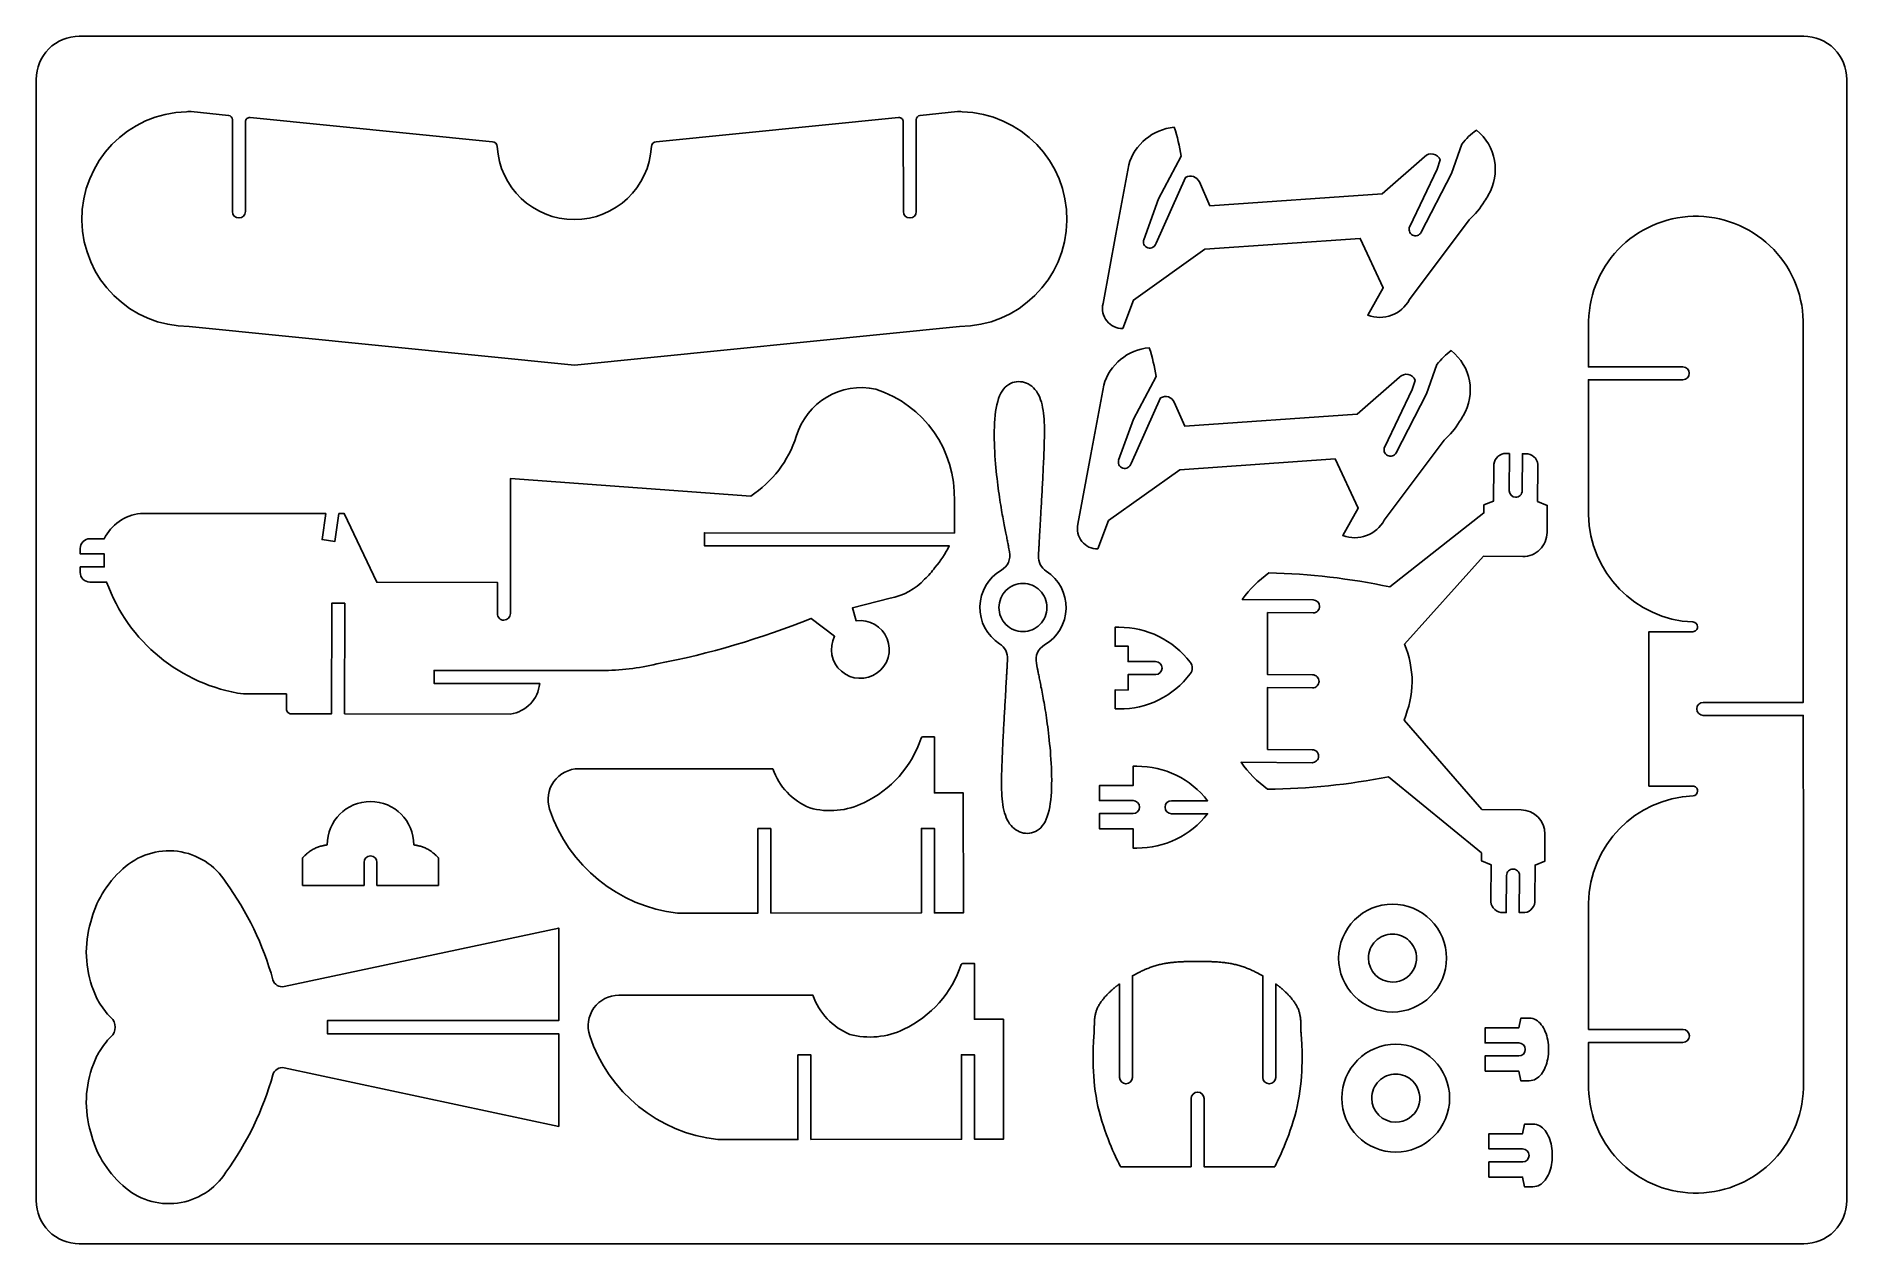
# Model space of a CAD drawing. Extents: x 10 to 430, y 10 to 290.
import ezdxf

# ---------------------------------------------------------------- set-up
doc = ezdxf.new("R2010")
doc.units = 0
doc.layers.get('DEFPOINTS').update_dxf_attribs({"color": 1, "linetype": 'CONTINUOUS'})
doc.layers.add('LAYER1', color=5, linetype='CONTINUOUS')

msp = doc.modelspace()

# ---------------------------------------------------------------- linework, layer by layer
at = {"layer": 'DEFPOINTS'}
for points in [[(10, 20, 0.414214), (20, 10), (420, 10, 0.414214), (430, 20), (430, 280, 0.414214), (420, 290), (20, 290, 0.414214), (10, 280)], [(45.49, 222.7, -0.987968), (44.9, 272.5, -0.010608), (45.95, 272.52), (54.61, 271.65, -0.385201), (55.51, 270.67), (55.51, 249.36, 0.999577), (58.52, 249.36), (58.52, 270.15, -0.443834), (59.62, 271.15), (115.84, 265.49, -0.399659), (116.95, 264.43, 0.948777), (152.71, 264.43, -0.399347), (153.82, 265.49), (210.04, 271.15, -0.443834), (211.14, 270.15), (211.15, 249.36, 0.999577), (214.16, 249.36), (214.15, 270.67, -0.385201), (215.05, 271.65), (223.72, 272.52, -0.010608), (224.77, 272.5, -0.987968), (224.17, 222.7), (134.83, 213.72)], [(262.08, 222.23, -0.49268), (257.47, 227.99), (260.45, 244.09), (263.43, 260.18, -0.309879), (273.97, 268.88, -0.051188), (275.56, 262.18), (270.36, 252.32), (266.9, 242.77), (266.95, 242.93, 0.438468), (267.86, 240.95, 0.438566), (269.77, 242.02), (276.63, 257.25, -0.448598), (279.81, 256.23), (282.25, 250.7), (322.19, 253.48), (332.04, 262.04, -0.544484), (335.71, 261.32), (334.96, 259.19), (328.63, 245.91, 0.416299), (329.26, 243.89, 0.416291), (331.28, 244.53), (338.33, 258.19), (340.73, 264.97, -0.079949), (344.07, 268.21, -0.375803), (346.82, 253.11, -0.027527), (345.99, 251.74, -0.070096), (342.39, 247.44), (328.53, 228.92, -0.379149), (318.89, 225.34), (322.49, 231.68), (317.12, 243.11), (281.07, 240.59), (264.56, 228.81)], [(391.99, 56.69, 1), (391.99, 59.7), (370.1, 59.7), (370.1, 88.97, -0.397405), (394.33, 113.87, 0.402896), (395.4, 114.98), (395.4, 115.03, 0.414214), (394.28, 116.14), (384.09, 116.14), (384.09, 151.93), (394.28, 151.93, 0.414214), (395.39, 153.04), (395.39, 153.07, 0.402537), (394.32, 154.18, -0.397405), (370.08, 179.07), (370.08, 210.33), (391.97, 210.33, 1), (391.97, 213.34), (370.08, 213.34), (370.08, 222.74, -0.012413), (370.1, 223.96, -0.414214), (395.61, 248.25), (395.61, 248.25, -0.414214), (419.9, 222.74), (419.9, 180.97), (419.91, 135.54), (396.71, 135.54, 0.999577), (396.71, 132.53), (419.91, 132.53), (419.92, 98.45), (419.92, 46.05, -0.414214), (394.4, 21.75, -0.414214), (370.1, 47.27), (370.1, 56.69)], [(256.28, 171.12, -0.49268), (251.66, 176.88), (254.64, 192.98), (257.62, 209.08, -0.309879), (268.17, 217.77, -0.051188), (269.76, 211.07), (264.55, 201.22), (261.09, 191.67), (261.14, 191.83, 0.438468), (262.05, 189.84, 0.438566), (263.96, 190.92), (270.83, 206.15, -0.448598), (274, 205.13), (276.44, 199.59), (316.39, 202.38), (326.23, 210.94, -0.544484), (329.9, 210.21), (329.15, 208.08), (322.82, 194.81, 0.416299), (323.46, 192.78, 0.416291), (325.47, 193.42), (332.53, 207.08), (334.93, 213.86, -0.079949), (338.26, 217.1, -0.375803), (341.01, 202.01, -0.027527), (340.18, 200.63, -0.070096), (336.58, 196.34), (322.72, 177.82, -0.379149), (313.08, 174.24), (316.68, 180.57), (311.31, 192), (275.27, 189.49), (258.75, 177.7)], [(58.05, 137.48), (68.05, 137.48), (68.04, 134.01, 0.414227), (69.15, 132.89), (78.52, 132.88), (78.55, 158.52), (81.56, 158.52), (81.53, 132.88), (119.97, 132.84, 0.351775), (126.79, 139.91), (102.29, 139.94), (102.3, 142.95), (141.14, 142.91, 0.05749), (153.93, 144.45, 0.048524), (189.75, 155.01), (195.21, 150.88, 0.786681), (205.06, 142.35, 0.786681), (200.21, 154.44), (199.34, 157.45), (208.06, 159.68, 0.16123), (216.08, 164.08, 0.045297), (218.49, 166.82, 0.056731), (221.81, 171.8), (165.01, 171.86), (165.01, 174.87), (222.98, 174.81), (222.99, 182.25, 0.33589), (204.75, 208.15, 0.393798), (186.31, 197.21, -0.173291), (175.76, 183.39), (120.02, 187.44), (119.99, 156.11, -0.414015), (118.49, 154.6, -0.414699), (116.98, 156.11), (116.99, 163.36), (89.01, 163.38), (81.45, 179.32), (80.22, 179.32), (79.31, 172.85), (76.33, 173.27), (77.18, 179.33), (34.17, 179.36, 0.255328), (25.78, 173.47), (22.44, 173.48, 0.414338), (20.21, 171.25), (20.21, 169.97), (25.78, 169.96), (25.78, 166.95), (20.2, 166.96), (20.2, 165.67, 0.414235), (22.43, 163.44), (26.34, 163.44, 0.277258)], [(235.32, 145.53, 0.270261), (233.49, 149.13, -0.561103), (233.88, 166.19, 0.320861), (235.8, 170.43), (235.58, 171.53), (235.54, 171.69), (235.51, 171.87), (235.47, 172.06), (235.43, 172.27), (235.39, 172.49), (235.34, 172.73), (235.29, 172.98), (235.24, 173.24), (235.18, 173.53), (235.12, 173.82), (235.06, 174.13), (235, 174.46), (234.93, 174.8), (234.86, 175.16), (234.79, 175.53), (234.72, 175.92), (234.64, 176.32), (234.56, 176.74), (234.47, 177.18), (234.39, 177.63), (234.3, 178.09), (234.21, 178.58), (234.11, 179.08), (234.02, 179.6), (233.92, 180.14), (233.83, 180.7), (233.73, 181.28), (233.63, 181.88), (233.54, 182.5), (233.44, 183.14), (233.34, 183.8), (233.25, 184.49), (233.15, 185.2), (233.06, 185.94), (232.97, 186.7), (232.88, 187.48), (232.79, 188.29), (232.71, 189.13), (232.63, 189.99), (232.55, 190.88), (232.48, 191.79), (232.41, 192.73), (232.36, 193.67), (232.31, 194.63), (232.27, 195.59), (232.25, 196.55), (232.24, 197.51), (232.25, 198.47), (232.27, 199.41), (232.31, 200.33), (232.37, 201.23), (232.45, 202.11), (232.56, 202.96), (232.69, 203.78), (232.85, 204.56), (233.03, 205.29), (233.25, 205.98), (233.49, 206.62), (233.77, 207.2), (234.08, 207.72), (234.42, 208.19), (234.79, 208.6), (235.18, 208.95), (235.59, 209.24), (236.02, 209.48), (236.47, 209.67), (236.92, 209.8), (237.38, 209.88), (237.85, 209.91), (238.31, 209.9), (238.78, 209.83), (239.23, 209.72), (239.68, 209.56), (240.12, 209.36), (240.54, 209.11), (240.94, 208.82), (241.32, 208.49), (241.67, 208.12), (242, 207.71), (242.29, 207.26), (242.55, 206.77), (242.78, 206.25), (242.99, 205.7), (243.17, 205.12), (243.32, 204.52), (243.46, 203.89), (243.57, 203.24), (243.66, 202.57), (243.73, 201.89), (243.79, 201.19), (243.83, 200.49), (243.86, 199.77), (243.87, 199.05), (243.88, 198.33), (243.87, 197.6), (243.86, 196.88), (243.85, 196.16), (243.83, 195.45), (243.8, 194.75), (243.78, 194.06), (243.76, 193.38), (243.73, 192.71), (243.7, 192.06), (243.68, 191.41), (243.65, 190.77), (243.62, 190.15), (243.59, 189.53), (243.56, 188.92), (243.53, 188.32), (243.5, 187.73), (243.47, 187.14), (243.44, 186.56), (243.41, 185.99), (243.38, 185.42), (243.35, 184.86), (243.32, 184.3), (243.29, 183.75), (243.26, 183.2), (243.23, 182.66), (243.2, 182.12), (243.17, 181.58), (243.14, 181.05), (243.11, 180.52), (243.08, 180), (243.05, 179.49), (243.02, 178.98), (242.99, 178.49), (242.96, 178), (242.94, 177.52), (242.91, 177.06), (242.88, 176.6), (242.86, 176.16), (242.83, 175.73), (242.81, 175.32), (242.79, 174.92), (242.77, 174.54), (242.75, 174.17), (242.73, 173.82), (242.71, 173.49), (242.69, 173.18), (242.67, 172.88), (242.66, 172.61), (242.64, 172.34), (242.63, 172.1), (242.62, 171.87), (242.6, 171.66), (242.59, 171.46), (242.58, 171.28), (242.57, 171.1), (242.56, 170.95), (242.55, 170.8), (242.55, 170.66), (242.54, 170.54), (242.53, 170.43), (242.53, 170.32), (242.52, 170.23), (242.52, 170.14), (242.51, 170.06), (242.51, 169.99), (242.48, 169.54, 0.270261), (244.31, 165.95, -0.560909), (243.92, 148.89, 0.320861), (242, 144.64), (242.22, 143.55), (242.25, 143.38), (242.29, 143.21), (242.33, 143.01), (242.37, 142.81), (242.41, 142.58), (242.46, 142.35), (242.51, 142.1), (242.56, 141.83), (242.62, 141.55), (242.67, 141.25), (242.74, 140.94), (242.8, 140.62), (242.87, 140.28), (242.94, 139.92), (243.01, 139.55), (243.08, 139.16), (243.16, 138.75), (243.24, 138.34), (243.32, 137.9), (243.41, 137.45), (243.5, 136.98), (243.59, 136.5), (243.68, 135.99), (243.78, 135.47), (243.87, 134.93), (243.97, 134.38), (244.07, 133.8), (244.17, 133.2), (244.26, 132.58), (244.36, 131.94), (244.46, 131.27), (244.55, 130.58), (244.65, 129.87), (244.74, 129.14), (244.83, 128.38), (244.92, 127.6), (245.01, 126.79), (245.09, 125.95), (245.17, 125.09), (245.25, 124.2), (245.32, 123.28), (245.38, 122.35), (245.44, 121.4), (245.49, 120.45), (245.52, 119.49), (245.55, 118.52), (245.56, 117.56), (245.55, 116.61), (245.53, 115.67), (245.49, 114.75), (245.43, 113.84), (245.34, 112.96), (245.24, 112.11), (245.11, 111.3), (244.95, 110.52), (244.76, 109.78), (244.55, 109.09), (244.31, 108.46), (244.03, 107.87), (243.72, 107.35), (243.38, 106.89), (243.01, 106.48), (242.62, 106.13), (242.21, 105.84), (241.78, 105.6), (241.33, 105.41), (240.88, 105.28), (240.42, 105.19), (239.95, 105.16), (239.49, 105.18), (239.02, 105.24), (238.56, 105.36), (238.12, 105.52), (237.68, 105.72), (237.26, 105.97), (236.86, 106.26), (236.48, 106.59), (236.13, 106.96), (235.8, 107.37), (235.51, 107.82), (235.25, 108.31), (235.01, 108.83), (234.81, 109.38), (234.63, 109.96), (234.47, 110.56), (234.34, 111.19), (234.23, 111.84), (234.14, 112.5), (234.07, 113.19), (234.01, 113.88), (233.97, 114.59), (233.94, 115.31), (233.93, 116.03), (233.92, 116.75), (233.92, 117.47), (233.93, 118.2), (233.95, 118.92), (233.97, 119.63), (233.99, 120.33), (234.02, 121.02), (234.04, 121.7), (234.07, 122.36), (234.09, 123.02), (234.12, 123.67), (234.15, 124.3), (234.18, 124.93), (234.21, 125.55), (234.23, 126.16), (234.26, 126.76), (234.29, 127.35), (234.32, 127.94), (234.35, 128.52), (234.39, 129.09), (234.42, 129.66), (234.45, 130.22), (234.48, 130.78), (234.51, 131.33), (234.54, 131.88), (234.57, 132.42), (234.6, 132.96), (234.63, 133.5), (234.66, 134.03), (234.69, 134.56), (234.72, 135.08), (234.75, 135.59), (234.78, 136.09), (234.81, 136.59), (234.83, 137.08), (234.86, 137.55), (234.89, 138.02), (234.91, 138.47), (234.94, 138.91), (234.96, 139.34), (234.99, 139.76), (235.01, 140.15), (235.03, 140.54), (235.05, 140.9), (235.07, 141.25), (235.09, 141.59), (235.11, 141.9), (235.13, 142.19), (235.14, 142.47), (235.16, 142.73), (235.17, 142.98), (235.18, 143.2), (235.2, 143.42), (235.21, 143.62), (235.22, 143.8), (235.23, 143.97), (235.24, 144.13), (235.24, 144.28), (235.25, 144.41), (235.26, 144.54), (235.27, 144.65), (235.27, 144.75), (235.28, 144.85), (235.28, 144.94), (235.29, 145.01), (235.29, 145.08)], [(355.31, 86.78, 0.383838), (357.65, 89.73), (357.7, 97.82), (359.94, 98.69), (359.98, 105, 0.414187), (354.45, 110.61), (345.35, 110.68), (327.29, 131.41, 0.086768), (329.21, 140.26, 0.085956), (327.44, 149.06), (345.75, 169.43), (354.85, 169.36, 0.414341), (360.46, 174.9), (360.51, 181.22), (358.28, 182.13), (358.34, 190.2, 0.383838), (356.04, 193.18), (354.76, 193.19), (354.7, 184.6, -0.416615), (353.17, 183.11, -0.412003), (351.69, 184.62), (351.75, 193.21), (350.47, 193.22, 0.384049), (348.13, 190.27), (348.07, 182.2), (345.84, 181.32), (345.82, 179.46), (324, 162.29, 0.047791), (295.97, 165.56, 0.079465), (289.75, 159.42), (306.21, 159.3, -0.412199), (307.71, 157.8, -0.416237), (306.19, 156.29), (295.63, 156.37), (295.63, 142), (306.09, 141.92, -0.414214), (307.58, 140.41, -0.414214), (306.07, 138.91), (295.63, 138.99), (295.63, 124.63), (305.97, 124.56, -0.441979), (307.47, 123.04, -0.414397), (305.95, 121.55), (289.49, 121.66, 0.079525), (295.63, 115.42, 0.047791), (323.7, 118.31), (345.28, 100.64), (345.27, 98.79), (347.49, 97.89), (347.43, 89.8, 0.384049), (349.73, 86.82), (351.01, 86.81), (351.07, 95.4, -0.414463), (352.59, 96.89, -0.414376), (354.08, 95.38), (354.02, 86.79)], [(260.28, 134.02), (260.28, 138.44), (263.28, 138.39), (263.28, 141.99), (269.65, 141.99, 1), (269.65, 145), (263.28, 145), (263.28, 148.59), (260.28, 148.55), (260.28, 152.96), (261.16, 152.96, -0.23641), (277.7, 144.83, -0.3334), (277.7, 142.16, -0.239235), (261.17, 134.02)], [(158.79, 86.66), (177.42, 86.67), (177.4, 106.28), (180.41, 106.28), (180.43, 86.68), (215.36, 86.72), (215.34, 106.33), (218.34, 106.33), (218.37, 86.72), (225.09, 86.73), (225.06, 114.56), (218.35, 114.56), (218.35, 127.52), (215.66, 127.52, 0.322779), (215.28, 127.25, -0.204756), (201.97, 112.24, -0.181682), (189.42, 111.06, -0.212568), (180.87, 120.12), (135.88, 120.14, 0.512134), (129.1, 110.74, 0.292466)], [(265.33, 101.77), (264.43, 101.77), (264.43, 106.23), (256.63, 106.23), (256.63, 109.74), (264.43, 109.74, 1), (264.43, 112.75), (256.63, 112.75), (256.63, 116.26), (260.26, 116.26), (264.43, 116.26), (264.43, 120.71), (265.31, 120.71, -0.233887), (281.74, 112.74), (273.37, 112.74, 1), (273.37, 109.73), (281.72, 109.73, -0.236337)], [(71.79, 93.09), (71.79, 99.47), (71.8, 99.48), (71.83, 99.51), (71.87, 99.56), (71.93, 99.62), (72, 99.7), (72.08, 99.79), (72.19, 99.89), (72.3, 100), (72.43, 100.12), (72.56, 100.25), (72.71, 100.38), (72.87, 100.52), (73.04, 100.66), (73.22, 100.8), (73.41, 100.94), (73.6, 101.08), (73.81, 101.21), (74.01, 101.35), (74.23, 101.47), (74.45, 101.59), (74.66, 101.69), (74.87, 101.79), (75.08, 101.87), (75.3, 101.96), (75.51, 102.03), (75.72, 102.1), (75.92, 102.16), (76.12, 102.21), (76.31, 102.26), (76.49, 102.3), (76.66, 102.34), (76.81, 102.37), (76.96, 102.4), (77.09, 102.43), (77.21, 102.44), (77.3, 102.46), (77.38, 102.47), (77.44, 102.48), (77.47, 102.48), (77.49, 102.49, -1), (97.6, 102.49), (97.61, 102.48), (97.64, 102.48), (97.7, 102.47), (97.78, 102.46), (97.88, 102.44), (97.99, 102.43), (98.12, 102.4), (98.27, 102.37), (98.43, 102.34), (98.6, 102.3), (98.78, 102.26), (98.97, 102.21), (99.16, 102.16), (99.37, 102.1), (99.57, 102.03), (99.79, 101.96), (100, 101.87), (100.21, 101.79), (100.42, 101.69), (100.63, 101.59), (100.85, 101.47), (101.07, 101.35), (101.28, 101.21), (101.48, 101.08), (101.67, 100.94), (101.86, 100.8), (102.04, 100.66), (102.21, 100.52), (102.37, 100.38), (102.52, 100.25), (102.66, 100.12), (102.78, 100), (102.9, 99.89), (103, 99.79), (103.08, 99.7), (103.16, 99.62), (103.21, 99.56), (103.26, 99.51), (103.28, 99.48), (103.29, 99.47), (103.29, 93.09), (89.05, 93.09), (89.05, 98.43, 1), (86.04, 98.43), (86.04, 93.09)], [(30.09, 23.52, 0.46973), (53.99, 26.57, 0.088896), (64.91, 49.21, -0.394746), (67.51, 50.79), (131.23, 37.21), (131.23, 58.69), (77.57, 58.69), (77.57, 61.74), (131.23, 61.74), (131.23, 83.22), (67.51, 69.64, -0.394746), (64.91, 71.22, 0.088896), (53.99, 93.86, 0.46973), (30.09, 96.91, 0.076974), (25.33, 91.17, 0.084364), (22.67, 84.62, 0.168647), (23.29, 68.78, 0.056714), (24.7, 65.81, 0.054951), (27.29, 62.47, -0.219814), (28.35, 60.22, -0.219814), (27.29, 57.96, 0.054951), (24.7, 54.62, 0.056714), (23.29, 51.66, 0.168647), (22.67, 35.81, 0.084364), (25.33, 29.26, 0.076974)], [(337.13, 76.24, -0.414214), (324.63, 63.74, -0.414214), (312.13, 76.24, -0.414214), (324.63, 88.74, -0.414214)], [(168.08, 34.16), (186.71, 34.17), (186.69, 53.78), (189.7, 53.78), (189.72, 34.18), (224.65, 34.22), (224.63, 53.83), (227.64, 53.83), (227.66, 34.22), (234.38, 34.23), (234.35, 62.06), (227.64, 62.06), (227.64, 75.02), (224.95, 75.02, 0.322779), (224.57, 74.75, -0.204756), (211.26, 59.74, -0.181682), (198.71, 58.56, -0.212568), (190.16, 67.62), (145.17, 67.64, 0.512134), (138.39, 58.24, 0.292466)], [(261.52, 27.86), (277.9, 27.86), (277.9, 43.66, -1), (280.91, 43.66), (280.91, 27.86), (297.29, 27.86), (297.32, 27.92), (297.4, 28.08), (297.54, 28.34), (297.72, 28.69), (297.93, 29.13), (298.19, 29.66), (298.47, 30.27), (298.78, 30.95), (299.11, 31.7), (299.46, 32.52), (299.81, 33.39), (300.18, 34.31), (300.54, 35.29), (300.91, 36.31), (301.26, 37.36), (301.61, 38.45), (301.93, 39.57), (302.24, 40.71), (302.52, 41.86), (302.76, 43.03), (302.97, 44.21), (303.15, 45.39), (303.3, 46.56), (303.41, 47.73), (303.5, 48.87), (303.57, 49.98), (303.61, 51.07), (303.64, 52.11), (303.65, 53.11), (303.65, 54.05), (303.63, 54.94), (303.61, 55.76), (303.57, 56.51), (303.54, 57.18), (303.5, 57.77), (303.47, 58.26), (303.43, 58.66), (303.41, 58.95), (303.39, 59.13), (303.38, 59.19), (303.38, 59.41), (303.38, 59.44), (303.38, 59.48), (303.38, 59.52), (303.38, 59.57), (303.38, 59.62), (303.38, 59.67), (303.38, 59.73), (303.38, 59.79), (303.38, 59.86), (303.38, 59.93), (303.38, 60), (303.38, 60.08), (303.38, 60.17), (303.38, 60.26), (303.37, 60.36), (303.37, 60.46), (303.37, 60.57), (303.37, 60.68), (303.36, 60.8), (303.36, 60.93), (303.36, 61.06), (303.35, 61.2), (303.35, 61.35), (303.34, 61.5), (303.33, 61.65), (303.32, 61.81), (303.31, 61.98), (303.29, 62.15), (303.27, 62.32), (303.25, 62.49), (303.23, 62.67), (303.2, 62.85), (303.16, 63.03), (303.13, 63.22), (303.08, 63.41), (303.03, 63.59), (302.98, 63.78), (302.92, 63.97), (302.86, 64.16), (302.78, 64.35), (302.71, 64.53), (302.62, 64.72), (302.53, 64.91), (302.43, 65.09), (302.33, 65.27), (302.22, 65.46), (302.11, 65.64), (302, 65.81), (301.88, 65.99), (301.76, 66.16), (301.63, 66.33), (301.51, 66.5), (301.38, 66.67), (301.24, 66.83), (301.11, 66.99), (300.98, 67.15), (300.85, 67.3), (300.71, 67.45), (300.58, 67.59), (300.45, 67.73), (300.32, 67.87), (300.19, 68), (300.06, 68.13), (299.93, 68.26), (299.81, 68.38), (299.68, 68.49), (299.56, 68.61), (299.44, 68.71), (299.33, 68.82), (299.22, 68.92), (299.11, 69.01), (299, 69.1), (298.9, 69.19), (298.8, 69.27), (298.7, 69.35), (298.61, 69.43), (298.53, 69.5), (298.44, 69.56), (298.36, 69.63), (298.29, 69.68), (298.22, 69.74), (298.16, 69.79), (298.1, 69.84), (298.04, 69.88), (297.99, 69.92), (297.95, 69.96), (297.9, 69.99), (297.86, 70.02), (297.83, 70.05), (297.8, 70.07), (297.77, 70.1), (297.74, 70.12), (297.71, 70.14), (297.69, 70.15), (297.67, 70.17), (297.66, 70.18), (297.64, 70.19), (297.63, 70.2), (297.61, 70.21), (297.53, 70.27), (297.53, 48.59, -1), (294.52, 48.59), (294.52, 72.15), (293.75, 72.55), (293.63, 72.61), (293.5, 72.68), (293.36, 72.76), (293.2, 72.83), (293.04, 72.92), (292.87, 73), (292.69, 73.09), (292.5, 73.18), (292.31, 73.27), (292.1, 73.37), (291.89, 73.46), (291.68, 73.56), (291.46, 73.66), (291.23, 73.75), (291, 73.85), (290.76, 73.94), (290.52, 74.04), (290.28, 74.13), (290.03, 74.21), (289.78, 74.3), (289.53, 74.38), (289.28, 74.46), (289.02, 74.53), (288.76, 74.6), (288.51, 74.67), (288.25, 74.73), (287.99, 74.79), (287.72, 74.84), (287.46, 74.9), (287.2, 74.95), (286.94, 75), (286.67, 75.04), (286.41, 75.08), (286.14, 75.12), (285.88, 75.16), (285.61, 75.19), (285.35, 75.22), (285.08, 75.25), (284.82, 75.28), (284.56, 75.3), (284.3, 75.32), (284.03, 75.34), (283.78, 75.36), (283.52, 75.37), (283.27, 75.39), (283.02, 75.4), (282.77, 75.41), (282.53, 75.42), (282.3, 75.42), (282.07, 75.43), (281.85, 75.44), (281.64, 75.44), (281.43, 75.44), (281.23, 75.45), (281.04, 75.45), (280.86, 75.45), (280.7, 75.45), (280.54, 75.45), (280.39, 75.45), (279.41, 75.45), (278.43, 75.45), (278.28, 75.45), (278.13, 75.45), (277.96, 75.45), (277.78, 75.45), (277.59, 75.45), (277.39, 75.44), (277.19, 75.44), (276.97, 75.44), (276.75, 75.43), (276.52, 75.42), (276.29, 75.42), (276.05, 75.41), (275.8, 75.4), (275.55, 75.39), (275.3, 75.37), (275.05, 75.36), (274.79, 75.34), (274.53, 75.32), (274.26, 75.3), (274, 75.28), (273.74, 75.25), (273.47, 75.22), (273.21, 75.19), (272.94, 75.16), (272.68, 75.12), (272.42, 75.08), (272.15, 75.04), (271.89, 75), (271.62, 74.95), (271.36, 74.9), (271.1, 74.84), (270.84, 74.79), (270.58, 74.73), (270.32, 74.67), (270.06, 74.6), (269.8, 74.53), (269.55, 74.46), (269.29, 74.38), (269.04, 74.3), (268.79, 74.21), (268.55, 74.13), (268.3, 74.04), (268.06, 73.94), (267.83, 73.85), (267.59, 73.75), (267.37, 73.66), (267.14, 73.56), (266.93, 73.46), (266.72, 73.37), (266.52, 73.27), (266.32, 73.18), (266.13, 73.09), (265.95, 73), (265.78, 72.92), (265.62, 72.83), (265.47, 72.76), (265.32, 72.68), (265.19, 72.61), (265.07, 72.55), (264.3, 72.15), (264.3, 48.59, -1), (261.29, 48.59), (261.29, 70.27), (261.21, 70.21), (261.2, 70.2), (261.18, 70.19), (261.17, 70.18), (261.15, 70.17), (261.13, 70.15), (261.11, 70.14), (261.08, 70.12), (261.06, 70.1), (261.03, 70.07), (260.99, 70.05), (260.96, 70.02), (260.92, 69.99), (260.88, 69.96), (260.83, 69.92), (260.78, 69.88), (260.72, 69.84), (260.66, 69.79), (260.6, 69.74), (260.53, 69.68), (260.46, 69.63), (260.38, 69.56), (260.3, 69.5), (260.21, 69.43), (260.12, 69.35), (260.02, 69.27), (259.92, 69.19), (259.82, 69.1), (259.71, 69.01), (259.61, 68.92), (259.49, 68.82), (259.38, 68.71), (259.26, 68.61), (259.14, 68.49), (259.02, 68.38), (258.89, 68.26), (258.76, 68.13), (258.64, 68), (258.51, 67.87), (258.37, 67.73), (258.24, 67.59), (258.11, 67.45), (257.98, 67.3), (257.84, 67.15), (257.71, 66.99), (257.58, 66.83), (257.45, 66.67), (257.32, 66.5), (257.19, 66.33), (257.06, 66.16), (256.94, 65.99), (256.82, 65.81), (256.71, 65.64), (256.6, 65.46), (256.49, 65.27), (256.39, 65.09), (256.29, 64.91), (256.2, 64.72), (256.12, 64.53), (256.04, 64.35), (255.97, 64.16), (255.9, 63.97), (255.84, 63.78), (255.79, 63.59), (255.74, 63.41), (255.7, 63.22), (255.66, 63.03), (255.62, 62.85), (255.6, 62.67), (255.57, 62.49), (255.55, 62.32), (255.53, 62.15), (255.51, 61.98), (255.5, 61.81), (255.49, 61.65), (255.48, 61.5), (255.48, 61.35), (255.47, 61.2), (255.47, 61.06), (255.46, 60.93), (255.46, 60.8), (255.46, 60.68), (255.45, 60.57), (255.45, 60.46), (255.45, 60.36), (255.45, 60.26), (255.44, 60.17), (255.44, 60.08), (255.44, 60), (255.44, 59.93), (255.44, 59.86), (255.44, 59.79), (255.44, 59.73), (255.44, 59.67), (255.44, 59.62), (255.44, 59.57), (255.44, 59.52), (255.44, 59.48), (255.44, 59.44), (255.44, 59.41), (255.43, 59.19), (255.42, 59.13), (255.4, 58.95), (255.38, 58.66), (255.34, 58.26), (255.31, 57.77), (255.27, 57.18), (255.24, 56.51), (255.21, 55.76), (255.18, 54.94), (255.16, 54.05), (255.16, 53.11), (255.17, 52.11), (255.2, 51.07), (255.24, 49.98), (255.31, 48.87), (255.4, 47.73), (255.51, 46.56), (255.66, 45.39), (255.84, 44.21), (256.05, 43.03), (256.3, 41.86), (256.57, 40.71), (256.88, 39.57), (257.2, 38.45), (257.55, 37.36), (257.9, 36.31), (258.27, 35.29), (258.63, 34.31), (259, 33.39), (259.36, 32.52), (259.7, 31.7), (260.03, 30.95), (260.34, 30.27), (260.62, 29.66), (260.88, 29.13), (261.1, 28.69), (261.27, 28.34), (261.41, 28.08), (261.49, 27.92)], [(346.11, 50.04), (353.91, 50.04), (354.36, 47.81), (356.34, 47.81), (356.76, 47.84), (357.16, 47.92), (357.54, 48.04), (357.9, 48.22), (358.24, 48.44), (358.57, 48.69), (358.87, 48.99), (359.15, 49.32), (359.41, 49.69), (359.65, 50.08), (359.87, 50.5), (360.07, 50.95), (360.24, 51.42), (360.4, 51.9), (360.52, 52.41), (360.63, 52.92), (360.72, 53.45), (360.78, 53.99), (360.81, 54.53), (360.82, 55.07), (360.81, 55.62), (360.77, 56.16), (360.71, 56.69), (360.63, 57.21), (360.52, 57.73), (360.39, 58.23), (360.24, 58.72), (360.06, 59.18), (359.86, 59.62), (359.64, 60.04), (359.4, 60.44), (359.14, 60.8), (358.86, 61.13), (358.56, 61.42), (358.24, 61.68), (357.9, 61.9), (357.54, 62.07), (357.16, 62.2), (356.76, 62.28), (356.34, 62.3), (354.36, 62.3), (353.91, 60.07), (346.11, 60.07), (346.11, 56.56), (353.91, 56.56, -1), (353.91, 53.55), (346.11, 53.55)], [(337.87, 43.76, -0.414214), (325.37, 31.26, -0.414214), (312.87, 43.76, -0.414214), (325.37, 56.26, -0.414214)], [(357.21, 23.24), (357.63, 23.26), (358.03, 23.34), (358.41, 23.47), (358.77, 23.64), (359.12, 23.86), (359.44, 24.12), (359.74, 24.42), (360.02, 24.75), (360.28, 25.11), (360.52, 25.51), (360.74, 25.93), (360.94, 26.38), (361.11, 26.84), (361.27, 27.33), (361.4, 27.84), (361.5, 28.35), (361.59, 28.88), (361.65, 29.42), (361.68, 29.96), (361.69, 30.5), (361.68, 31.04), (361.64, 31.58), (361.58, 32.12), (361.5, 32.64), (361.39, 33.16), (361.26, 33.66), (361.11, 34.14), (360.93, 34.61), (360.73, 35.05), (360.52, 35.47), (360.28, 35.86), (360.01, 36.23), (359.73, 36.56), (359.43, 36.85), (359.11, 37.11), (358.77, 37.33), (358.41, 37.5), (358.03, 37.63), (357.63, 37.7), (357.21, 37.73), (355.23, 37.73), (354.78, 35.5), (346.98, 35.5), (346.98, 31.99), (354.78, 31.99, -1), (354.78, 28.98), (346.98, 28.98), (346.98, 25.47), (354.78, 25.47), (355.23, 23.24)]]:
    msp.add_lwpolyline(points, format="xyb", close=True, dxfattribs=at)
at = {"layer": 'LAYER1'}
for points in [[(233.33, 157.54, 0.414214), (238.9, 151.96, 0.414214), (244.47, 157.54, 0.414214), (238.9, 163.11, 0.414214)], [(324.63, 70.67, 0.675572), (328.49, 80.26, 0.193623), (324.63, 81.82, 0.41423), (319.05, 76.24, 0.414213)], [(325.37, 38.19, 0.675572), (329.23, 47.78, 0.193623), (325.37, 49.33, 0.41423), (319.79, 43.76, 0.414213)]]:
    msp.add_lwpolyline(points, format="xyb", close=True, dxfattribs=at)

doc.saveas('drawing.dxf')
